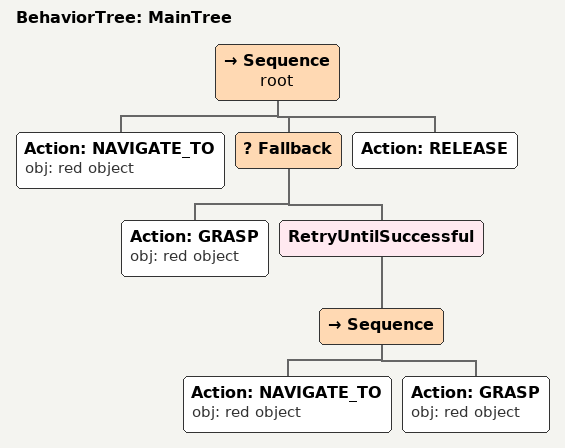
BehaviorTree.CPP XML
<root main_tree_to_execute="MainTree">
  <BehaviorTree ID="MainTree">
    <Sequence name="root">
      <!-- Check: Navigate to target first (Robotic Common Sense: must be near to manipulate) -->
      <Action ID="NAVIGATE_TO" obj="red object"/>
      <!-- Risk: Possible collision with blue block or blue cards; use Fallback for robust grasp -->
      <Fallback>
        <!-- Primary attempt: grasp the red object directly -->
        <Action ID="GRASP" obj="red object"/>
        <!-- Risk: If grasp fails due to obstruction, retry with adjusted approach -->
        <RetryUntilSuccessful>
          <!-- Risk: Adjust approach angle or clear nearby objects if needed (from recovery hints) -->
          <Sequence>
            <!-- Optional: Could add NAVIGATE_TO blue block or blue cards and move them, but not requested; focus on approach -->
            <Action ID="NAVIGATE_TO" obj="red object"/>
            <Action ID="GRASP" obj="red object"/>
          </Sequence>
        </RetryUntilSuccessful>
      </Fallback>
      <!-- Check: Release after successful grasp to terminate manipulation -->
      <Action ID="RELEASE"/>
    </Sequence>
  </BehaviorTree>
</root>
